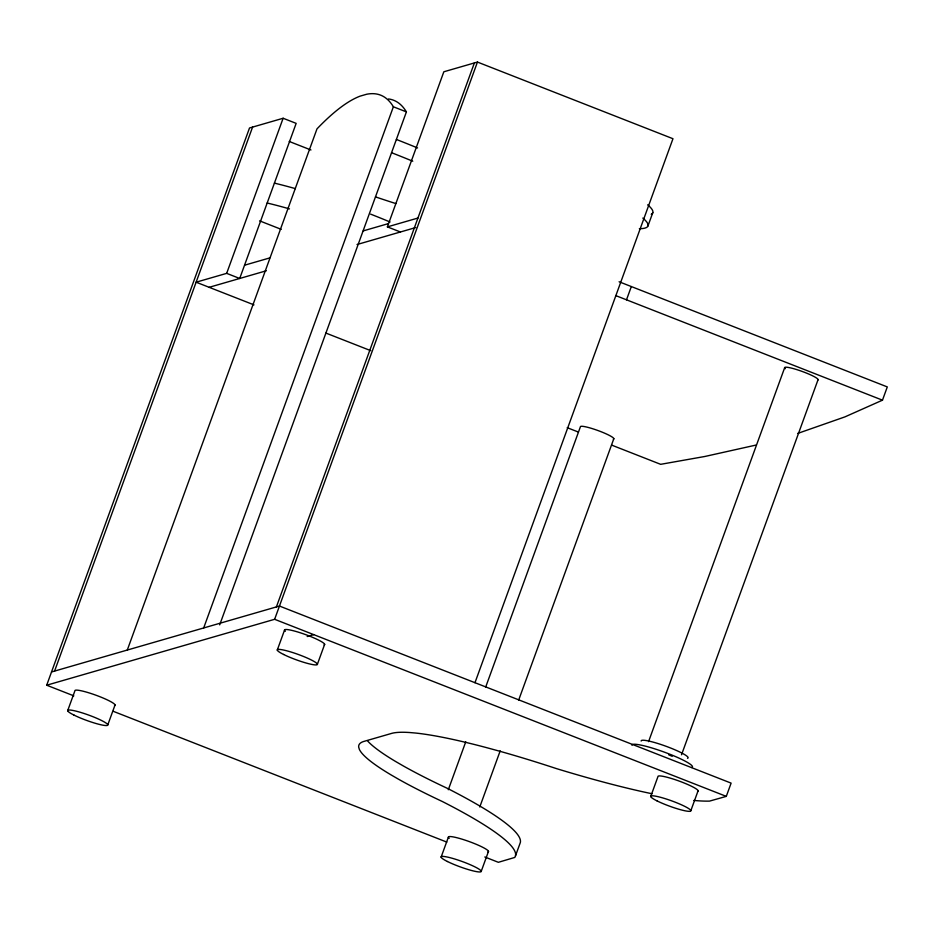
<?xml version="1.0" encoding="UTF-8"?>
<svg xmlns="http://www.w3.org/2000/svg" width="934" height="934" viewBox="0 0 934 934"><rect width="100%" height="100%" fill="white"/><g stroke="black" fill="none" stroke-linecap="round" stroke-linejoin="round"><path stroke-width="1.4" d="M73.821 695.853L46.7 685.217L249.518 127.981L283.13 118.256L296.16 123.37L239.711 278.472L226.67 273.358L196.117 282.196L253.966 304.869M54.581 671.079L252.577 127.094M226.67 273.358L283.13 118.256M67.668 710.716L74.895 690.833A21.342 2.86 20 0 1 96.961 695.585A21.342 2.86 20 0 1 114.52 705.567M127.293 650.052L316.988 128.88A658.096 117.731 -68.6 0 1 360.197 96.109L366.642 94.252A658.096 117.731 -68.6 0 1 393.377 106.78L406.407 111.893L219.7 624.858M107.807 724.831L115.045 704.96M203.682 627.963L393.377 106.78M400.417 231.982L387.388 226.88L443.837 71.778L477.449 62.064L672.97 138.722L474.974 682.707M276.394 606.925L474.39 62.94M46.7 685.217L274.631 619.3L477.449 62.064M277.258 650.099L284.496 630.216M317.408 664.214L324.647 644.343M647.974 225.9L652.796 212.648M448.308 789.744L465.751 741.818M485.692 687.039L580.376 426.873A17.793 2.382 20 0 1 598.764 430.831A17.793 2.382 20 0 1 613.404 439.143M626.504 299.814L631.326 286.563M441.117 857.132L448.343 837.249M479.772 806.988L500.204 750.843M518.639 700.185L613.836 438.641M481.255 871.259L488.494 851.376M515.475 855.871L520.308 842.62A268.327 35.947 20 0 0 447.246 788.296A219.432 29.398 20 0 1 403.161 765.857L396.074 761.759A219.432 29.398 20 0 1 367.786 741.176M648.57 741.619L784.63 367.798M650.718 796.515L657.945 776.633A21.342 2.86 20 0 1 680.01 781.384A21.342 2.86 20 0 1 697.57 791.367M681.528 754.765L818.091 379.566M690.856 810.63L698.095 790.759M693.799 800.438A268.327 35.947 20 0 0 709.571 801.103L726.29 796.375L731.112 783.124L279.453 606.038L51.522 671.966M797.601 433.458L844.885 416.903L882.478 400.172L887.3 386.921L619.102 281.764M244.673 265.174L269.786 257.912M363.256 230.885L388.369 223.623M387.388 226.88L417.942 218.042M209.158 287.31L266.353 270.767M357.033 244.533L415.7 227.569M307.193 636.521L313.731 634.63M756.05 445.063L704.843 456.481L660.653 464.326L611.898 445.203M289.236 141.466L310.964 149.989M615.634 295.553L882.478 400.172M259.605 220.856L281.227 229.344M325.931 333.088L370.74 350.659M567.207 427.69L578.041 431.928M274.631 619.3L726.29 796.375M113.166 711.276L446.814 842.094M484.793 856.98L498.359 862.304L514.751 857.447A268.327 35.947 20 0 0 442.424 801.547A219.432 29.398 20 0 1 398.339 779.108L391.253 775.01A219.432 29.398 20 0 1 359.368 749.383L358.714 747.247A219.432 29.398 20 0 1 363.688 741.479L391.941 733.307A219.432 29.398 20 0 1 409.641 732.525L415.805 733.062A219.432 29.398 20 0 1 486.229 747.55L497.18 750.527A219.432 29.398 20 0 1 556.395 768.589A268.327 35.947 20 0 0 651.932 793.725M396.378 139.458A177.904 23.84 20 0 1 417.58 147.957M395.853 203.577A177.904 23.84 20 0 1 375.491 196.887M391.556 152.709A177.904 23.84 20 0 1 412.758 161.208M647.659 204.826A122.599 16.427 20 0 1 651.231 214.283M642.826 218.077A122.599 16.427 20 0 1 639.346 228.713M274.409 183.134A122.599 16.427 20 0 1 295.389 188.633M370.635 214.143A122.599 16.427 20 0 1 390.05 222M267.171 203.017A122.599 16.427 20 0 1 289.47 208.889M388.462 98.957A658.096 117.731 -68.6 0 1 406.407 111.893M785.342 368.708A17.793 2.382 20 0 1 800.835 370.961A17.793 2.382 20 0 1 817.659 380.068M641.168 741.059A24.961 3.351 20 0 1 666.969 746.616A24.961 3.351 20 0 1 687.506 758.291M668.767 754.859A24.961 3.351 20 0 1 672.235 756.295M632.003 745.309A32.141 4.308 20 0 1 665.23 752.465A32.141 4.308 20 0 1 691.674 767.491M449.196 838.335A21.342 2.86 20 0 1 467.782 841.055A21.342 2.86 20 0 1 487.968 851.983M285.349 631.302A21.342 2.86 20 0 1 303.935 634.011A21.342 2.86 20 0 1 324.121 644.939M657.046 800.893A21.342 2.86 20 0 0 690.343 811.237A21.342 2.86 20 0 0 664.973 798.593A21.342 2.86 20 0 0 657.046 800.893M73.996 715.094A21.342 2.86 20 0 0 107.293 725.438A21.342 2.86 20 0 0 81.923 712.794A21.342 2.86 20 0 0 73.996 715.094M447.444 861.51A21.342 2.86 20 0 0 480.741 871.854A21.342 2.86 20 0 0 455.383 859.21A21.342 2.86 20 0 0 447.444 861.51M283.586 654.465A21.342 2.86 20 0 0 316.883 664.821A21.342 2.86 20 0 0 291.525 652.177A21.342 2.86 20 0 0 283.586 654.465"/></g></svg>
